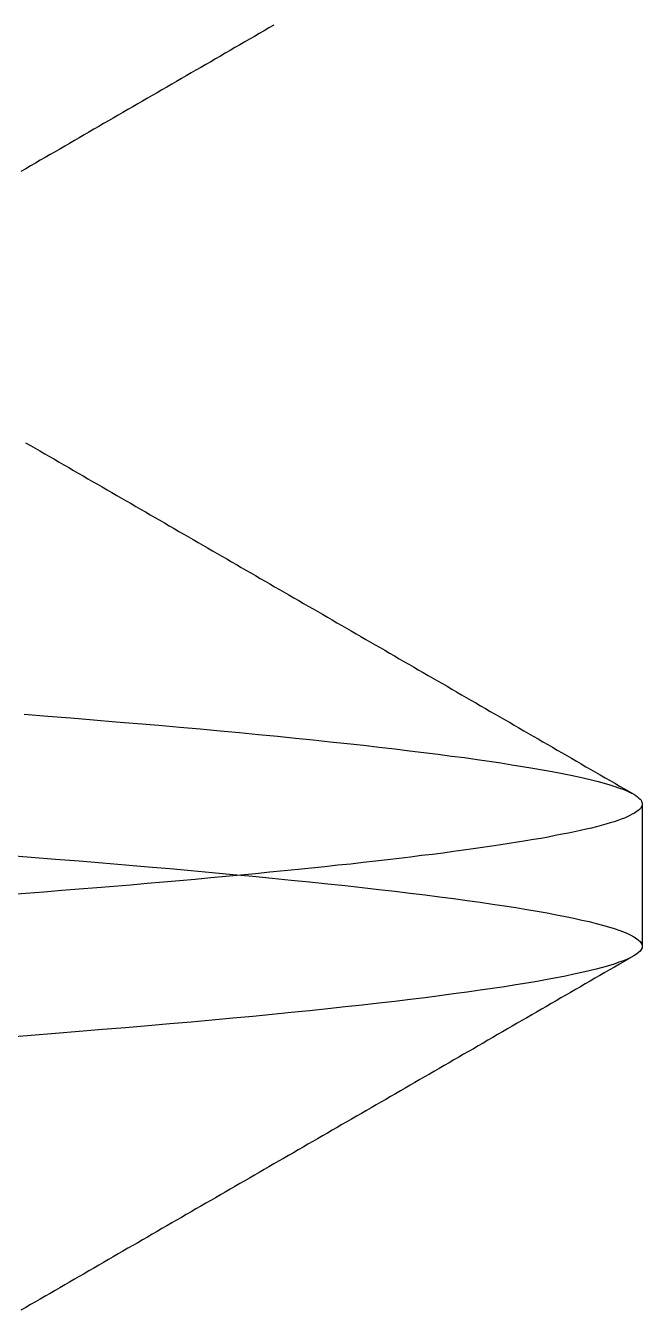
# Model space of a CAD drawing. Header units: millimetres. Extents: x 0 to 36.4, y -3.4 to 62.
# Drawn here: x 35.534 to 35.916, y 57.188 to 57.984 of the extents above; entities that cross this region are included whole.
import ezdxf

# ---------------------------------------------------------------- set-up
doc = ezdxf.new("R2010")
doc.units = ezdxf.units.MM

msp = doc.modelspace()

# ---------------------------------------------------------------- linework, layer by layer
at = {"color": 7, "linetype": 'Continuous'}
for p, q in [((35.6844, 57.9826), (35.6814, 57.9808)), ((35.6874, 57.9843), (35.6844, 57.9826)), ((35.6694, 57.9739), (35.6663, 57.9721)), ((35.6724, 57.9756), (35.6694, 57.9739)), ((35.6754, 57.9773), (35.6724, 57.9756)), ((35.6784, 57.9791), (35.6754, 57.9773)), ((35.6814, 57.9808), (35.6784, 57.9791)), ((35.6573, 57.9669), (35.6543, 57.9651)), ((35.6603, 57.9686), (35.6573, 57.9669)), ((35.6633, 57.9704), (35.6603, 57.9686)), ((35.6663, 57.9721), (35.6633, 57.9704)), ((35.6422, 57.9582), (35.6392, 57.9564)), ((35.6453, 57.9599), (35.6422, 57.9582)), ((35.6483, 57.9617), (35.6453, 57.9599)), ((35.6513, 57.9634), (35.6483, 57.9617)), ((35.6543, 57.9651), (35.6513, 57.9634)), ((35.6272, 57.9495), (35.6242, 57.9477)), ((35.6302, 57.9512), (35.6272, 57.9495)), ((35.6332, 57.9529), (35.6302, 57.9512)), ((35.6362, 57.9547), (35.6332, 57.9529)), ((35.6392, 57.9564), (35.6362, 57.9547)), ((35.6151, 57.9425), (35.6121, 57.9407)), ((35.6181, 57.9442), (35.6151, 57.9425)), ((35.6211, 57.946), (35.6181, 57.9442)), ((35.6242, 57.9477), (35.6211, 57.946)), ((35.6001, 57.9338), (35.597, 57.932)), ((35.6031, 57.9355), (35.6001, 57.9338)), ((35.6061, 57.9373), (35.6031, 57.9355)), ((35.6091, 57.939), (35.6061, 57.9373)), ((35.6121, 57.9407), (35.6091, 57.939)), ((35.588, 57.9268), (35.585, 57.9251)), ((35.591, 57.9285), (35.588, 57.9268)), ((35.594, 57.9303), (35.591, 57.9285)), ((35.597, 57.932), (35.594, 57.9303)), ((35.5729, 57.9181), (35.5699, 57.9163)), ((35.576, 57.9198), (35.5729, 57.9181)), ((35.579, 57.9216), (35.576, 57.9198)), ((35.582, 57.9233), (35.579, 57.9216)), ((35.585, 57.9251), (35.582, 57.9233)), ((35.5609, 57.9111), (35.5579, 57.9094)), ((35.5639, 57.9129), (35.5609, 57.9111)), ((35.5669, 57.9146), (35.5639, 57.9129)), ((35.5699, 57.9163), (35.5669, 57.9146)), ((35.5458, 57.9024), (35.5428, 57.9007)), ((35.5488, 57.9041), (35.5458, 57.9024)), ((35.5519, 57.9059), (35.5488, 57.9041)), ((35.5549, 57.9076), (35.5519, 57.9059)), ((35.5579, 57.9094), (35.5549, 57.9076)), ((35.5338, 57.8954), (35.5308, 57.8937)), ((35.5368, 57.8972), (35.5338, 57.8954)), ((35.5398, 57.8989), (35.5368, 57.8972)), ((35.5428, 57.9007), (35.5398, 57.8989)), ((35.5337, 57.7256), (35.5367, 57.7239)), ((35.5367, 57.7239), (35.5396, 57.7222)), ((35.5396, 57.7222), (35.5426, 57.7205)), ((35.5426, 57.7205), (35.5456, 57.7188)), ((35.5456, 57.7188), (35.5485, 57.7171)), ((35.5485, 57.7171), (35.5515, 57.7154)), ((35.5515, 57.7154), (35.5545, 57.7136)), ((35.5545, 57.7136), (35.5574, 57.7119)), ((35.5574, 57.7119), (35.5604, 57.7102)), ((35.5604, 57.7102), (35.5634, 57.7085)), ((35.5634, 57.7085), (35.5663, 57.7068)), ((35.5663, 57.7068), (35.5693, 57.7051)), ((35.5693, 57.7051), (35.5723, 57.7033)), ((35.5723, 57.7033), (35.5752, 57.7016)), ((35.5752, 57.7016), (35.5782, 57.6999)), ((35.5782, 57.6999), (35.5812, 57.6982)), ((35.5812, 57.6982), (35.5841, 57.6965)), ((35.5841, 57.6965), (35.5871, 57.6948)), ((35.5871, 57.6948), (35.5901, 57.693)), ((35.5901, 57.693), (35.593, 57.6913)), ((35.593, 57.6913), (35.596, 57.6896)), ((35.596, 57.6896), (35.599, 57.6879)), ((35.599, 57.6879), (35.6019, 57.6862)), ((35.6019, 57.6862), (35.6049, 57.6845)), ((35.6049, 57.6845), (35.6079, 57.6828)), ((35.6079, 57.6828), (35.6108, 57.681)), ((35.6108, 57.681), (35.6138, 57.6793)), ((35.6138, 57.6793), (35.6168, 57.6776)), ((35.6168, 57.6776), (35.6197, 57.6759)), ((35.6197, 57.6759), (35.6227, 57.6742)), ((35.6227, 57.6742), (35.6256, 57.6725)), ((35.6256, 57.6725), (35.6286, 57.6707)), ((35.6286, 57.6707), (35.6316, 57.669)), ((35.6316, 57.669), (35.6345, 57.6673)), ((35.6345, 57.6673), (35.6375, 57.6656)), ((35.6375, 57.6656), (35.6405, 57.6639)), ((35.6405, 57.6639), (35.6434, 57.6622)), ((35.6434, 57.6622), (35.6464, 57.6604)), ((35.6464, 57.6604), (35.6494, 57.6587)), ((35.6494, 57.6587), (35.6523, 57.657)), ((35.6523, 57.657), (35.6553, 57.6553)), ((35.6553, 57.6553), (35.6583, 57.6536)), ((35.6583, 57.6536), (35.6612, 57.6519)), ((35.6612, 57.6519), (35.6642, 57.6502)), ((35.6642, 57.6502), (35.6672, 57.6484)), ((35.6672, 57.6484), (35.6701, 57.6467)), ((35.6701, 57.6467), (35.6731, 57.645)), ((35.6731, 57.645), (35.6761, 57.6433)), ((35.6761, 57.6433), (35.679, 57.6416)), ((35.679, 57.6416), (35.682, 57.6399)), ((35.682, 57.6399), (35.685, 57.6381)), ((35.685, 57.6381), (35.6879, 57.6364)), ((35.6879, 57.6364), (35.6909, 57.6347)), ((35.6909, 57.6347), (35.6939, 57.633)), ((35.6939, 57.633), (35.6968, 57.6313)), ((35.6968, 57.6313), (35.6998, 57.6296)), ((35.6998, 57.6296), (35.7028, 57.6278)), ((35.7028, 57.6278), (35.7057, 57.6261)), ((35.7057, 57.6261), (35.7087, 57.6244)), ((35.7087, 57.6244), (35.7117, 57.6227)), ((35.7117, 57.6227), (35.7146, 57.621)), ((35.7146, 57.621), (35.7176, 57.6193)), ((35.7176, 57.6193), (35.7206, 57.6176)), ((35.7206, 57.6176), (35.7235, 57.6158)), ((35.7235, 57.6158), (35.7265, 57.6141)), ((35.7265, 57.6141), (35.7295, 57.6124)), ((35.7295, 57.6124), (35.7324, 57.6107)), ((35.7324, 57.6107), (35.7354, 57.609)), ((35.7354, 57.609), (35.7384, 57.6073)), ((35.7384, 57.6073), (35.7413, 57.6055)), ((35.7413, 57.6055), (35.7443, 57.6038)), ((35.7443, 57.6038), (35.7473, 57.6021)), ((35.7473, 57.6021), (35.7502, 57.6004)), ((35.7502, 57.6004), (35.7532, 57.5987)), ((35.7532, 57.5987), (35.7562, 57.597)), ((35.7562, 57.597), (35.7591, 57.5952)), ((35.7591, 57.5952), (35.7621, 57.5935)), ((35.7621, 57.5935), (35.7651, 57.5918)), ((35.7651, 57.5918), (35.768, 57.5901)), ((35.768, 57.5901), (35.771, 57.5884)), ((35.771, 57.5884), (35.774, 57.5867)), ((35.774, 57.5867), (35.7769, 57.585)), ((35.7769, 57.585), (35.7799, 57.5832)), ((35.7799, 57.5832), (35.7829, 57.5815)), ((35.7829, 57.5815), (35.7858, 57.5798)), ((35.7858, 57.5798), (35.7888, 57.5781)), ((35.7888, 57.5781), (35.7918, 57.5764)), ((35.7918, 57.5764), (35.7947, 57.5747)), ((35.7947, 57.5747), (35.7977, 57.5729)), ((35.7977, 57.5729), (35.8006, 57.5712)), ((35.8006, 57.5712), (35.8036, 57.5695)), ((35.8036, 57.5695), (35.8066, 57.5678)), ((35.8066, 57.5678), (35.8095, 57.5661)), ((35.8095, 57.5661), (35.8125, 57.5644)), ((35.8125, 57.5644), (35.8155, 57.5627)), ((35.8155, 57.5627), (35.8184, 57.5609)), ((35.8184, 57.5609), (35.8214, 57.5592)), ((35.5328, 57.5574), (35.5474, 57.5563)), ((35.5474, 57.5563), (35.5617, 57.5551)), ((35.5617, 57.5551), (35.5757, 57.554)), ((35.5757, 57.554), (35.5895, 57.5528)), ((35.5895, 57.5528), (35.603, 57.5517)), ((35.603, 57.5517), (35.6162, 57.5506)), ((35.8214, 57.5592), (35.8244, 57.5575)), ((35.8244, 57.5575), (35.8273, 57.5558)), ((35.8273, 57.5558), (35.8303, 57.5541)), ((35.8303, 57.5541), (35.8333, 57.5524)), ((35.8333, 57.5524), (35.8362, 57.5506)), ((35.6162, 57.5506), (35.6291, 57.5494)), ((35.6291, 57.5494), (35.6418, 57.5483)), ((35.6418, 57.5483), (35.6541, 57.5471)), ((35.6541, 57.5471), (35.6662, 57.546)), ((35.6662, 57.546), (35.678, 57.5449)), ((35.678, 57.5449), (35.6896, 57.5438)), ((35.6896, 57.5438), (35.7008, 57.5426)), ((35.8362, 57.5506), (35.8392, 57.5489)), ((35.8392, 57.5489), (35.8422, 57.5472)), ((35.8422, 57.5472), (35.8451, 57.5455)), ((35.8451, 57.5455), (35.8481, 57.5438)), ((35.8481, 57.5438), (35.8511, 57.5421)), ((35.7008, 57.5426), (35.7118, 57.5415)), ((35.7118, 57.5415), (35.7224, 57.5404)), ((35.7224, 57.5404), (35.7328, 57.5393)), ((35.7328, 57.5393), (35.7429, 57.5382)), ((35.7429, 57.5382), (35.7527, 57.537)), ((35.7527, 57.537), (35.7623, 57.5359)), ((35.7623, 57.5359), (35.7715, 57.5348)), ((35.8511, 57.5421), (35.854, 57.5404)), ((35.854, 57.5404), (35.857, 57.5386)), ((35.857, 57.5386), (35.86, 57.5369)), ((35.86, 57.5369), (35.8629, 57.5352)), ((35.7715, 57.5348), (35.7804, 57.5337)), ((35.7804, 57.5337), (35.7891, 57.5326)), ((35.7891, 57.5326), (35.7975, 57.5315)), ((35.7975, 57.5315), (35.8055, 57.5305)), ((35.8055, 57.5305), (35.8133, 57.5294)), ((35.8133, 57.5294), (35.8208, 57.5283)), ((35.8208, 57.5283), (35.828, 57.5272)), ((35.8629, 57.5352), (35.8659, 57.5335)), ((35.8659, 57.5335), (35.8689, 57.5318)), ((35.8689, 57.5318), (35.8718, 57.5301)), ((35.8718, 57.5301), (35.8748, 57.5283)), ((35.8748, 57.5283), (35.8778, 57.5266)), ((35.828, 57.5272), (35.8349, 57.5261)), ((35.8349, 57.5261), (35.8415, 57.5251)), ((35.8415, 57.5251), (35.8479, 57.524)), ((35.8479, 57.524), (35.8539, 57.523)), ((35.8539, 57.523), (35.8597, 57.5219)), ((35.8597, 57.5219), (35.8651, 57.5209)), ((35.8651, 57.5209), (35.8703, 57.5198)), ((35.8703, 57.5198), (35.8752, 57.5188)), ((35.8778, 57.5266), (35.8807, 57.5249)), ((35.8807, 57.5249), (35.8837, 57.5232)), ((35.8837, 57.5232), (35.8867, 57.5215)), ((35.8867, 57.5215), (35.8896, 57.5198)), ((35.8896, 57.5198), (35.8926, 57.5181)), ((35.8752, 57.5188), (35.8798, 57.5177)), ((35.8798, 57.5177), (35.8841, 57.5167)), ((35.8841, 57.5167), (35.8882, 57.5157)), ((35.8882, 57.5157), (35.8919, 57.5147)), ((35.8919, 57.5147), (35.8954, 57.5137)), ((35.8926, 57.5181), (35.8956, 57.5163)), ((35.8954, 57.5137), (35.8986, 57.5127)), ((35.8956, 57.5163), (35.8985, 57.5146)), ((35.8985, 57.5146), (35.9015, 57.5129)), ((35.8986, 57.5127), (35.9015, 57.5117)), ((35.9015, 57.5129), (35.9045, 57.5112)), ((35.9015, 57.5117), (35.9041, 57.5107)), ((35.9041, 57.5107), (35.9065, 57.5097)), ((35.9045, 57.5112), (35.9074, 57.5095)), ((35.9065, 57.5097), (35.9086, 57.5087)), ((35.9074, 57.5095), (35.9104, 57.5078)), ((35.9086, 57.5087), (35.9104, 57.5078)), ((35.9104, 57.5078), (35.9116, 57.507)), ((35.9116, 57.507), (35.9127, 57.5063)), ((35.9127, 57.5063), (35.9135, 57.5055)), ((35.9135, 57.5055), (35.9143, 57.5048)), ((35.9143, 57.5048), (35.9148, 57.5041)), ((35.9148, 57.5041), (35.9152, 57.5034)), ((35.9107, 57.4961), (35.9094, 57.4954)), ((35.9119, 57.4969), (35.9107, 57.4961)), ((35.9129, 57.4976), (35.9119, 57.4969)), ((35.9138, 57.4983), (35.9129, 57.4976)), ((35.9144, 57.4991), (35.9138, 57.4983)), ((35.915, 57.4998), (35.9144, 57.4991)), ((35.9153, 57.5005), (35.915, 57.4998)), ((35.9152, 57.5034), (35.9155, 57.5026)), ((35.9155, 57.5012), (35.9153, 57.5005)), ((35.9155, 57.5026), (35.9156, 57.5019)), ((35.9156, 57.5019), (35.9155, 57.5012)), ((35.9156, 57.5019), (35.9156, 57.4136)), ((35.8902, 57.4885), (35.8872, 57.4877)), ((35.893, 57.4893), (35.8902, 57.4885)), ((35.8956, 57.4901), (35.893, 57.4893)), ((35.8981, 57.4908), (35.8956, 57.4901)), ((35.9004, 57.4916), (35.8981, 57.4908)), ((35.9025, 57.4924), (35.9004, 57.4916)), ((35.9045, 57.4931), (35.9025, 57.4924)), ((35.9063, 57.4939), (35.9045, 57.4931)), ((35.9079, 57.4946), (35.9063, 57.4939)), ((35.9094, 57.4954), (35.9079, 57.4946)), ((35.8529, 57.4805), (35.8482, 57.4797)), ((35.8574, 57.4813), (35.8529, 57.4805)), ((35.8617, 57.4822), (35.8574, 57.4813)), ((35.8659, 57.483), (35.8617, 57.4822)), ((35.8698, 57.4838), (35.8659, 57.483)), ((35.8737, 57.4846), (35.8698, 57.4838)), ((35.8773, 57.4854), (35.8737, 57.4846)), ((35.8808, 57.4861), (35.8773, 57.4854)), ((35.8841, 57.4869), (35.8808, 57.4861)), ((35.8872, 57.4877), (35.8841, 57.4869)), ((35.7986, 57.4723), (35.7922, 57.4714)), ((35.8048, 57.4731), (35.7986, 57.4723)), ((35.8108, 57.474), (35.8048, 57.4731)), ((35.8167, 57.4748), (35.8108, 57.474)), ((35.8224, 57.4756), (35.8167, 57.4748)), ((35.8279, 57.4764), (35.8224, 57.4756)), ((35.8332, 57.4773), (35.8279, 57.4764)), ((35.8384, 57.4781), (35.8332, 57.4773)), ((35.8434, 57.4789), (35.8384, 57.4781)), ((35.8482, 57.4797), (35.8434, 57.4789)), ((35.5218, 57.4701), (35.5371, 57.4689)), ((35.5371, 57.4689), (35.5522, 57.4677)), ((35.5522, 57.4677), (35.5669, 57.4665)), ((35.5669, 57.4665), (35.5814, 57.4653)), ((35.5814, 57.4653), (35.5956, 57.4641)), ((35.5956, 57.4641), (35.6095, 57.4629)), ((35.735, 57.4646), (35.7271, 57.4638)), ((35.7428, 57.4655), (35.735, 57.4646)), ((35.7504, 57.4664), (35.7428, 57.4655)), ((35.7578, 57.4672), (35.7504, 57.4664)), ((35.765, 57.4681), (35.7578, 57.4672)), ((35.7721, 57.4689), (35.765, 57.4681)), ((35.7789, 57.4698), (35.7721, 57.4689)), ((35.7857, 57.4706), (35.7789, 57.4698)), ((35.7922, 57.4714), (35.7857, 57.4706)), ((35.6095, 57.4629), (35.623, 57.4618)), ((35.623, 57.4618), (35.6363, 57.4606)), ((35.6363, 57.4606), (35.6493, 57.4594)), ((35.6577, 57.4569), (35.6483, 57.456)), ((35.6493, 57.4594), (35.662, 57.4582)), ((35.667, 57.4577), (35.6577, 57.4569)), ((35.662, 57.4582), (35.6744, 57.457)), ((35.6761, 57.4586), (35.667, 57.4577)), ((35.6744, 57.457), (35.6864, 57.4559)), ((35.685, 57.4595), (35.6761, 57.4586)), ((35.6938, 57.4603), (35.685, 57.4595)), ((35.7024, 57.4612), (35.6938, 57.4603)), ((35.7108, 57.4621), (35.7024, 57.4612)), ((35.719, 57.4629), (35.7108, 57.4621)), ((35.7271, 57.4638), (35.719, 57.4629)), ((35.5561, 57.4481), (35.545, 57.4472)), ((35.5669, 57.449), (35.5561, 57.4481)), ((35.5777, 57.4499), (35.5669, 57.449)), ((35.5883, 57.4507), (35.5777, 57.4499)), ((35.5987, 57.4516), (35.5883, 57.4507)), ((35.6089, 57.4525), (35.5987, 57.4516)), ((35.619, 57.4534), (35.6089, 57.4525)), ((35.6289, 57.4542), (35.619, 57.4534)), ((35.6387, 57.4551), (35.6289, 57.4542)), ((35.6483, 57.456), (35.6387, 57.4551)), ((35.6864, 57.4559), (35.6982, 57.4547)), ((35.6982, 57.4547), (35.7096, 57.4535)), ((35.7096, 57.4535), (35.7208, 57.4524)), ((35.7208, 57.4524), (35.7316, 57.4512)), ((35.7316, 57.4512), (35.7421, 57.4501)), ((35.7421, 57.4501), (35.7524, 57.4489)), ((35.7524, 57.4489), (35.7623, 57.4477)), ((35.5338, 57.4463), (35.5224, 57.4455)), ((35.545, 57.4472), (35.5338, 57.4463)), ((35.7623, 57.4477), (35.7719, 57.4466)), ((35.7719, 57.4466), (35.7811, 57.4455)), ((35.7811, 57.4455), (35.7901, 57.4443)), ((35.7901, 57.4443), (35.7987, 57.4432)), ((35.7987, 57.4432), (35.8071, 57.442)), ((35.8071, 57.442), (35.8151, 57.4409)), ((35.8151, 57.4409), (35.8228, 57.4398)), ((35.8228, 57.4398), (35.8302, 57.4387)), ((35.8302, 57.4387), (35.8373, 57.4376)), ((35.8373, 57.4376), (35.8441, 57.4365)), ((35.8441, 57.4365), (35.8505, 57.4354)), ((35.8505, 57.4354), (35.8567, 57.4343)), ((35.8567, 57.4343), (35.8625, 57.4332)), ((35.8625, 57.4332), (35.868, 57.4321)), ((35.868, 57.4321), (35.8732, 57.431)), ((35.8732, 57.431), (35.8781, 57.4299)), ((35.8781, 57.4299), (35.8827, 57.4289)), ((35.8827, 57.4289), (35.887, 57.4278)), ((35.887, 57.4278), (35.891, 57.4267)), ((35.891, 57.4267), (35.8947, 57.4257)), ((35.8947, 57.4257), (35.8981, 57.4247)), ((35.8981, 57.4247), (35.9011, 57.4236)), ((35.9011, 57.4236), (35.9039, 57.4226)), ((35.9039, 57.4226), (35.9064, 57.4216)), ((35.9064, 57.4216), (35.9086, 57.4206)), ((35.9086, 57.4206), (35.9104, 57.4195)), ((35.9104, 57.4195), (35.912, 57.4185)), ((35.912, 57.4185), (35.9133, 57.4175)), ((35.9133, 57.4175), (35.9143, 57.4166)), ((35.9143, 57.4166), (35.915, 57.4156)), ((35.912, 57.4087), (35.9104, 57.4077)), ((35.9133, 57.4097), (35.912, 57.4087)), ((35.9143, 57.4107), (35.9133, 57.4097)), ((35.915, 57.4117), (35.9143, 57.4107)), ((35.915, 57.4156), (35.9155, 57.4146)), ((35.9155, 57.4127), (35.915, 57.4117)), ((35.9155, 57.4146), (35.9156, 57.4136)), ((35.9156, 57.4136), (35.9155, 57.4127)), ((35.891, 57.4005), (35.887, 57.3995)), ((35.8947, 57.4016), (35.891, 57.4005)), ((35.8981, 57.4026), (35.8947, 57.4016)), ((35.8983, 57.4008), (35.8953, 57.399)), ((35.9011, 57.4037), (35.8981, 57.4026)), ((35.9014, 57.4025), (35.8983, 57.4008)), ((35.9039, 57.4047), (35.9011, 57.4037)), ((35.9044, 57.4042), (35.9014, 57.4025)), ((35.9064, 57.4057), (35.9039, 57.4047)), ((35.9074, 57.406), (35.9044, 57.4042)), ((35.9086, 57.4067), (35.9064, 57.4057)), ((35.9104, 57.4077), (35.9074, 57.406)), ((35.9104, 57.4077), (35.9086, 57.4067)), ((35.8567, 57.393), (35.8505, 57.3919)), ((35.8625, 57.3941), (35.8567, 57.393)), ((35.868, 57.3952), (35.8625, 57.3941)), ((35.8732, 57.3963), (35.868, 57.3952)), ((35.8781, 57.3974), (35.8732, 57.3963)), ((35.8827, 57.3984), (35.8781, 57.3974)), ((35.887, 57.3995), (35.8827, 57.3984)), ((35.8863, 57.3938), (35.8833, 57.392)), ((35.8893, 57.3955), (35.8863, 57.3938)), ((35.8923, 57.3973), (35.8893, 57.3955)), ((35.8953, 57.399), (35.8923, 57.3973)), ((35.8071, 57.3852), (35.7987, 57.3841)), ((35.8151, 57.3864), (35.8071, 57.3852)), ((35.8228, 57.3875), (35.8151, 57.3864)), ((35.8302, 57.3886), (35.8228, 57.3875)), ((35.8373, 57.3897), (35.8302, 57.3886)), ((35.8441, 57.3908), (35.8373, 57.3897)), ((35.8505, 57.3919), (35.8441, 57.3908)), ((35.8712, 57.3851), (35.8682, 57.3833)), ((35.8742, 57.3868), (35.8712, 57.3851)), ((35.8773, 57.3886), (35.8742, 57.3868)), ((35.8803, 57.3903), (35.8773, 57.3886)), ((35.8833, 57.392), (35.8803, 57.3903)), ((35.7421, 57.3772), (35.7316, 57.3761)), ((35.7524, 57.3784), (35.7421, 57.3772)), ((35.7623, 57.3795), (35.7524, 57.3784)), ((35.7719, 57.3807), (35.7623, 57.3795)), ((35.7811, 57.3818), (35.7719, 57.3807)), ((35.7901, 57.383), (35.7811, 57.3818)), ((35.7987, 57.3841), (35.7901, 57.383)), ((35.8592, 57.3781), (35.8562, 57.3764)), ((35.8622, 57.3798), (35.8592, 57.3781)), ((35.8652, 57.3816), (35.8622, 57.3798)), ((35.8682, 57.3833), (35.8652, 57.3816)), ((35.662, 57.3691), (35.6493, 57.3679)), ((35.6744, 57.3702), (35.662, 57.3691)), ((35.6864, 57.3714), (35.6744, 57.3702)), ((35.6982, 57.3726), (35.6864, 57.3714)), ((35.7096, 57.3737), (35.6982, 57.3726)), ((35.7208, 57.3749), (35.7096, 57.3737)), ((35.7316, 57.3761), (35.7208, 57.3749)), ((35.8441, 57.3694), (35.8411, 57.3676)), ((35.8471, 57.3711), (35.8441, 57.3694)), ((35.8501, 57.3729), (35.8471, 57.3711)), ((35.8531, 57.3746), (35.8501, 57.3729)), ((35.8562, 57.3764), (35.8531, 57.3746)), ((35.5669, 57.3608), (35.5522, 57.3596)), ((35.5814, 57.362), (35.5669, 57.3608)), ((35.5956, 57.3632), (35.5814, 57.362)), ((35.6095, 57.3643), (35.5956, 57.3632)), ((35.623, 57.3655), (35.6095, 57.3643)), ((35.6363, 57.3667), (35.623, 57.3655)), ((35.6493, 57.3679), (35.6363, 57.3667)), ((35.829, 57.3607), (35.826, 57.3589)), ((35.8321, 57.3624), (35.829, 57.3607)), ((35.8351, 57.3642), (35.8321, 57.3624)), ((35.8381, 57.3659), (35.8351, 57.3642)), ((35.8411, 57.3676), (35.8381, 57.3659)), ((35.5371, 57.3584), (35.5218, 57.3572)), ((35.5522, 57.3596), (35.5371, 57.3584)), ((35.817, 57.3537), (35.814, 57.352)), ((35.82, 57.3554), (35.817, 57.3537)), ((35.823, 57.3572), (35.82, 57.3554)), ((35.826, 57.3589), (35.823, 57.3572)), ((35.8019, 57.345), (35.7989, 57.3432)), ((35.8049, 57.3467), (35.8019, 57.345)), ((35.808, 57.3485), (35.8049, 57.3467)), ((35.811, 57.3502), (35.808, 57.3485)), ((35.814, 57.352), (35.811, 57.3502)), ((35.7899, 57.338), (35.7869, 57.3363)), ((35.7929, 57.3398), (35.7899, 57.338)), ((35.7959, 57.3415), (35.7929, 57.3398)), ((35.7989, 57.3432), (35.7959, 57.3415)), ((35.7748, 57.3293), (35.7718, 57.3276)), ((35.7778, 57.331), (35.7748, 57.3293)), ((35.7808, 57.3328), (35.7778, 57.331)), ((35.7838, 57.3345), (35.7808, 57.3328)), ((35.7869, 57.3363), (35.7838, 57.3345)), ((35.7628, 57.3223), (35.7597, 57.3206)), ((35.7658, 57.3241), (35.7628, 57.3223)), ((35.7688, 57.3258), (35.7658, 57.3241)), ((35.7718, 57.3276), (35.7688, 57.3258)), ((35.7477, 57.3136), (35.7447, 57.3119)), ((35.7507, 57.3154), (35.7477, 57.3136)), ((35.7537, 57.3171), (35.7507, 57.3154)), ((35.7567, 57.3188), (35.7537, 57.3171)), ((35.7597, 57.3206), (35.7567, 57.3188)), ((35.7326, 57.3049), (35.7296, 57.3032)), ((35.7356, 57.3066), (35.7326, 57.3049)), ((35.7387, 57.3084), (35.7356, 57.3066)), ((35.7417, 57.3101), (35.7387, 57.3084)), ((35.7447, 57.3119), (35.7417, 57.3101)), ((35.7206, 57.2979), (35.7176, 57.2962)), ((35.7236, 57.2997), (35.7206, 57.2979)), ((35.7266, 57.3014), (35.7236, 57.2997)), ((35.7296, 57.3032), (35.7266, 57.3014)), ((35.7055, 57.2892), (35.7025, 57.2875)), ((35.7085, 57.291), (35.7055, 57.2892)), ((35.7115, 57.2927), (35.7085, 57.291)), ((35.7145, 57.2944), (35.7115, 57.2927)), ((35.7176, 57.2962), (35.7145, 57.2944)), ((35.6935, 57.2822), (35.6904, 57.2805)), ((35.6965, 57.284), (35.6935, 57.2822)), ((35.6995, 57.2857), (35.6965, 57.284)), ((35.7025, 57.2875), (35.6995, 57.2857)), ((35.6784, 57.2735), (35.6754, 57.2718)), ((35.6814, 57.2753), (35.6784, 57.2735)), ((35.6844, 57.277), (35.6814, 57.2753)), ((35.6874, 57.2788), (35.6844, 57.277)), ((35.6904, 57.2805), (35.6874, 57.2788)), ((35.6663, 57.2666), (35.6633, 57.2648)), ((35.6694, 57.2683), (35.6663, 57.2666)), ((35.6724, 57.27), (35.6694, 57.2683)), ((35.6754, 57.2718), (35.6724, 57.27)), ((35.6513, 57.2578), (35.6483, 57.2561)), ((35.6543, 57.2596), (35.6513, 57.2578)), ((35.6573, 57.2613), (35.6543, 57.2596)), ((35.6603, 57.2631), (35.6573, 57.2613)), ((35.6633, 57.2648), (35.6603, 57.2631)), ((35.6362, 57.2491), (35.6332, 57.2474)), ((35.6392, 57.2509), (35.6362, 57.2491)), ((35.6422, 57.2526), (35.6392, 57.2509)), ((35.6453, 57.2544), (35.6422, 57.2526)), ((35.6483, 57.2561), (35.6453, 57.2544)), ((35.6242, 57.2422), (35.6211, 57.2404)), ((35.6272, 57.2439), (35.6242, 57.2422)), ((35.6302, 57.2456), (35.6272, 57.2439)), ((35.6332, 57.2474), (35.6302, 57.2456)), ((35.6091, 57.2334), (35.6061, 57.2317)), ((35.6121, 57.2352), (35.6091, 57.2334)), ((35.6151, 57.2369), (35.6121, 57.2352)), ((35.6181, 57.2387), (35.6151, 57.2369)), ((35.6211, 57.2404), (35.6181, 57.2387)), ((35.597, 57.2265), (35.594, 57.2247)), ((35.6001, 57.2282), (35.597, 57.2265)), ((35.6031, 57.23), (35.6001, 57.2282)), ((35.6061, 57.2317), (35.6031, 57.23)), ((35.582, 57.2178), (35.579, 57.216)), ((35.585, 57.2195), (35.582, 57.2178)), ((35.588, 57.2212), (35.585, 57.2195)), ((35.591, 57.223), (35.588, 57.2212)), ((35.594, 57.2247), (35.591, 57.223)), ((35.5699, 57.2108), (35.5669, 57.209)), ((35.5729, 57.2125), (35.5699, 57.2108)), ((35.576, 57.2143), (35.5729, 57.2125)), ((35.579, 57.216), (35.576, 57.2143)), ((35.5549, 57.2021), (35.5519, 57.2003)), ((35.5579, 57.2038), (35.5549, 57.2021)), ((35.5609, 57.2056), (35.5579, 57.2038)), ((35.5639, 57.2073), (35.5609, 57.2056)), ((35.5669, 57.209), (35.5639, 57.2073)), ((35.5398, 57.1934), (35.5368, 57.1916)), ((35.5428, 57.1951), (35.5398, 57.1934)), ((35.5458, 57.1968), (35.5428, 57.1951)), ((35.5488, 57.1986), (35.5458, 57.1968)), ((35.5519, 57.2003), (35.5488, 57.1986)), ((35.5338, 57.1899), (35.5308, 57.1881)), ((35.5368, 57.1916), (35.5338, 57.1899))]:
    msp.add_line(p, q, dxfattribs=at)

doc.saveas('drawing.dxf')
